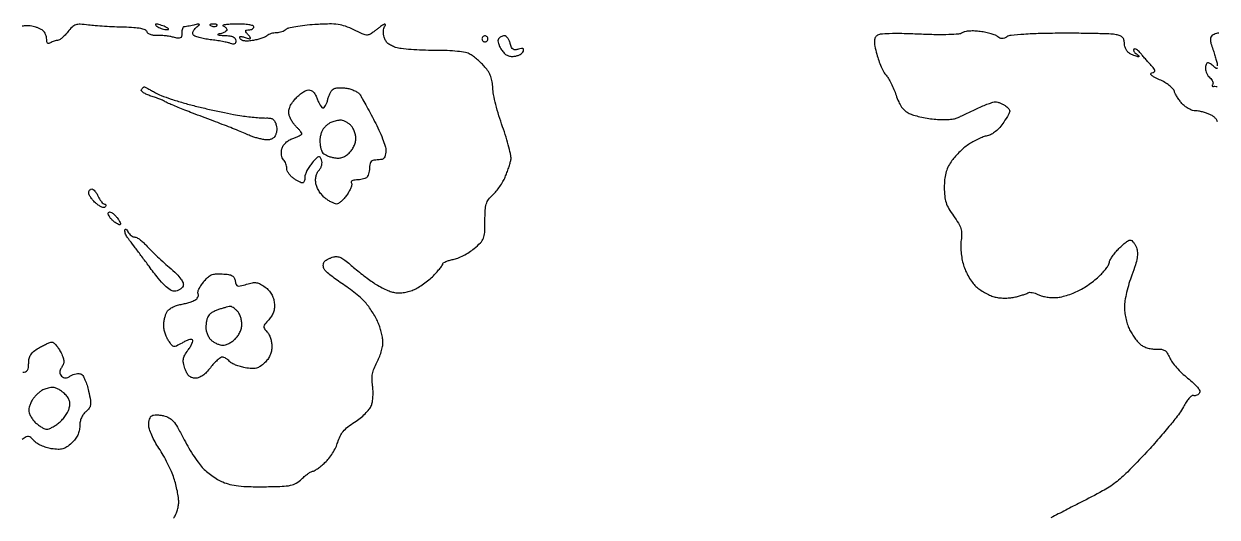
# Model space of a CAD drawing. Extents: x 0 to 102, y 0 to 135.
# Drawn here: x 17.46 to 51.09, y 103.1 to 117 of the extents above; entities that cross this region are included whole.
import ezdxf

# ---------------------------------------------------------------- set-up
doc = ezdxf.new("R2010")
doc.units = 0
doc.header["$MEASUREMENT"] = 0

msp = doc.modelspace()

# ---------------------------------------------------------------- linework, layer by layer
for points in [[(21.676869, 103.074526, 0.058659), (21.733042, 103.163043, 0.032915), (21.780653, 103.28139, 0.032383), (21.813497, 103.408985, 0.045101), (21.824919, 103.526293, 0.035874), (21.816321, 103.658794, 0.014557), (21.786481, 103.837301, 0.014316), (21.743122, 104.028175, 0.017683), (21.691426, 104.203093, 0.023734), (21.619111, 104.389434, 0.011958), (21.511327, 104.617456, 0.011848), (21.388459, 104.848271, 0.017223), (21.268426, 105.045237, -0.020185), (21.158332, 105.228325, -0.021202), (21.06529, 105.416769, -0.021431), (20.999227, 105.585406, -0.082818), (20.9808, 105.695894, -0.037331), (20.987199, 105.781476, -0.041207), (21.006258, 105.862285, -0.045229), (21.034137, 105.92743, -0.131358), (21.067464, 105.962776, -0.112106), (21.117341, 105.979876, -0.02845), (21.203385, 105.984193, -0.027562), (21.304745, 105.977915, -0.024813), (21.408474, 105.960473, -0.079203), (21.551436, 105.904319, -0.080275), (21.669105, 105.806695, -0.04954), (21.788895, 105.638556, -0.012306), (21.949764, 105.340855, 0.013835), (22.078023, 105.105227, 0.011719), (22.226136, 104.863422, 0.011882), (22.371561, 104.649381, 0.03214), (22.487665, 104.507208, 0.031095), (22.607454, 104.393454, 0.019294), (22.760853, 104.274691, 0.019334), (22.921966, 104.168775, 0.032792), (23.065261, 104.094657, 0.045279), (23.26565, 104.027965, 0.029245), (23.506762, 103.986002, 0.021976), (23.815562, 103.964382, 0.009252), (24.231791, 103.961281, 0.005884), (24.736644, 103.972804, 0.042937), (24.976767, 104.001857, 0.082888), (25.137646, 104.064558, 0.0568), (25.29392, 104.183482, -0.017049), (25.385039, 104.265008, -0.0214), (25.475042, 104.333855, -0.020164), (25.553735, 104.384282, -0.13317), (25.598425, 104.3964, 0.136869), (25.644742, 104.409321, 0.016322), (25.734848, 104.467936, 0.018492), (25.8392, 104.546667, 0.014203), (25.947319, 104.639926, 0.04091), (26.056158, 104.757021, 0.026577), (26.162661, 104.908126, 0.026708), (26.251463, 105.067853, 0.045043), (26.305987, 105.210976, -0.044715), (26.371065, 105.382143, -0.06105), (26.460665, 105.520513, -0.053011), (26.591128, 105.646585, -0.024835), (26.783448, 105.781776, 0.027833), (26.937195, 105.891235, 0.026489), (27.080523, 106.018809, 0.027475), (27.194804, 106.145083, 0.079244), (27.253538, 106.247076, 0.05211), (27.282564, 106.356096, 0.023544), (27.298672, 106.503285, 0.023006), (27.301193, 106.661663, 0.029105), (27.288286, 106.8075, -0.033643), (27.274225, 106.984642, -0.048558), (27.287572, 107.141112, -0.047507), (27.331217, 107.294583, -0.030464), (27.408981, 107.462843, 0.027565), (27.474305, 107.602061, 0.022058), (27.529481, 107.758294, 0.022575), (27.567682, 107.907749, 0.05132), (27.5796, 108.023562, 0.038044), (27.570876, 108.138052, 0.018304), (27.543243, 108.282742, 0.018031), (27.503235, 108.432313, 0.024593), (27.455832, 108.563555, 0.02551), (27.392186, 108.6964, 0.014185), (27.30198, 108.85172, 0.014119), (27.20152, 109.004133, 0.022129), (27.105882, 109.128576, 0.032538), (26.987391, 109.252111, 0.013378), (26.811975, 109.404242, 0.01317), (26.61441, 109.557997, 0.016477), (26.422966, 109.689547, -0.014197), (26.244383, 109.811064, -0.017554), (26.085548, 109.934587, -0.01606), (25.960814, 110.045811, -0.111475), (25.915682, 110.113445, -0.061833), (25.901919, 110.168987, -0.059774), (25.90192, 110.226866, -0.064763), (25.914981, 110.278281, -0.111434), (25.939817, 110.314578, -0.053957), (25.98041, 110.344863, -0.019549), (26.043791, 110.379001, -0.019122), (26.116652, 110.411254, -0.021596), (26.188898, 110.436429, -0.104355), (26.2858, 110.444605, -0.075241), (26.390558, 110.415162, -0.054376), (26.510308, 110.344541, -0.023202), (26.654198, 110.226297, 0.010466), (26.789986, 110.108793, 0.005927), (26.959053, 109.97192, 0.005915), (27.132817, 109.83793, 0.009684), (27.2835, 109.729061, 0.020993), (27.431945, 109.635096, 0.017083), (27.598175, 109.546819, 0.017415), (27.757083, 109.476008, 0.042405), (27.879533, 109.438183, 0.049214), (28.005892, 109.423395, 0.035168), (28.148158, 109.430822, 0.033717), (28.295068, 109.459056, 0.034639), (28.435489, 109.50661, 0.035742), (28.569102, 109.574017, 0.018787), (28.725166, 109.675432, 0.018595), (28.877996, 109.791859, 0.027127), (29.002705, 109.906289, 0.010927), (29.105709, 110.016355, 0.015223), (29.192612, 110.119537, 0.01159), (29.259353, 110.208, 0.157063), (29.2716, 110.246027, -0.268846), (29.287982, 110.274293, -0.031966), (29.355593, 110.307483, -0.031227), (29.447974, 110.339125, -0.020533), (29.557533, 110.364374, 0.049485), (29.688926, 110.402774, 0.023462), (29.849439, 110.476416, 0.022987), (30.01153, 110.569875, 0.030106), (30.149733, 110.670467, 0.02587), (30.330579, 110.835962, 0.101456), (30.412512, 110.962186, 0.080718), (30.447601, 111.124869, 0.012839), (30.456, 111.451912, -0.013287), (30.463997, 111.752803, -0.060331), (30.494242, 111.925212, -0.086901), (30.559008, 112.053493, -0.046271), (30.678403, 112.186003, 0.03441), (30.772669, 112.285767, 0.020005), (30.872201, 112.417168, 0.019936), (30.961823, 112.557485, 0.031573), (31.025831, 112.684938, 0.011644), (31.076264, 112.811577, 0.00953), (31.124406, 112.949139, 0.009655), (31.163837, 113.07739, 0.024901), (31.185842, 113.17172, 0.093583), (31.185006, 113.287204, 0.01258), (31.132, 113.525338, 0.014163), (31.053248, 113.80714, 0.011493), (30.953418, 114.104582, -0.012392), (30.850374, 114.413439, -0.012089), (30.761841, 114.72957, -0.012067), (30.697562, 115.010744, -0.043548), (30.676754, 115.193167, 0.035879), (30.659866, 115.364478, 0.04674), (30.618858, 115.516548, 0.048087), (30.551507, 115.654943, 0.04155), (30.456, 115.785367, 0.020335), (30.360307, 115.886903, 0.015374), (30.247537, 115.99062, 0.015613), (30.135419, 116.08159, 0.034458), (30.043338, 116.142119, 0.079933), (29.909915, 116.191293, 0.02109), (29.684383, 116.225704, 0.018099), (29.390636, 116.247198, 0.009789), (29.028138, 116.253459, -0.00954), (28.69632, 116.259025, -0.010215), (28.372446, 116.277272, -0.009834), (28.09521, 116.304075, -0.046453), (27.939112, 116.337164, -0.042646), (27.817209, 116.38684, -0.062231), (27.721369, 116.451918, -0.070682), (27.653402, 116.531175, -0.08063), (27.613897, 116.622865, -0.037377), (27.599351, 116.707007, -0.034955), (27.59703, 116.794302, -0.036888), (27.606178, 116.872106, -0.090948), (27.627007, 116.925463, 0.028528), (27.651244, 116.970196, 0.381374), (27.646334, 116.986697, 0.255108), (27.625061, 116.987833, 0.018774), (27.571521, 116.959703, 0.019372), (27.515471, 116.924559, 0.008435), (27.44372, 116.873804, 0.008332), (27.369198, 116.817247, 0.010991), (27.303309, 116.763106, -0.071246), (27.205739, 116.700902, -0.137824), (27.114968, 116.687054, -0.074464), (26.994476, 116.720555, -0.010837), (26.763897, 116.829534, 0.028306), (26.523112, 116.933212, 0.053847), (26.318609, 116.983778, 0.039792), (26.070425, 116.99751, 0.00951), (25.657377, 116.979619, 0.011297), (25.376126, 116.955683, 0.015365), (25.123896, 116.920595, 0.01221), (24.918323, 116.880341, 0.142863), (24.847419, 116.841459, -0.075032), (24.798836, 116.805617, -0.038487), (24.729226, 116.775454, -0.037159), (24.651179, 116.754885, -0.04588), (24.5763, 116.748, 0.038863), (24.502385, 116.742246, 0.034575), (24.427219, 116.725083, 0.036237), (24.361643, 116.699945, 0.083201), (24.31827, 116.669983, -0.089647), (24.268087, 116.636257, -0.019796), (24.171162, 116.598293, -0.019976), (24.053977, 116.562839, -0.018058), (23.930338, 116.535486, -0.024215), (23.792414, 116.517005, -0.051338), (23.68477, 116.518922, -0.071848), (23.606864, 116.539968, -0.153674), (23.560194, 116.580266, -0.094484), (23.543965, 116.622715, -0.387965), (23.557425, 116.644021, -0.127761), (23.603125, 116.644618, -0.016562), (23.697892, 116.61796, 0.007217), (23.81845, 116.581604, 0.256925), (23.845988, 116.587892, 0.390801), (23.848242, 116.61077, 0.01146), (23.782728, 116.693497, -0.014894), (23.720869, 116.77272, -0.199771), (23.712327, 116.807805, -0.331571), (23.732704, 116.827758, -0.033661), (23.804541, 116.8326, 0.059737), (23.857032, 116.838894, 0.078585), (23.90148, 116.857451, 0.096868), (23.931247, 116.884932, 0.159372), (23.9418, 116.9172, 0.338426), (23.916422, 116.9504, 0.02667), (23.800707, 116.975325, 0.027263), (23.64417, 116.991714, 0.015886), (23.45535, 116.995121, 0.00846), (23.27555, 116.989609, 0.020338), (23.142859, 116.977869, 0.047327), (23.075197, 116.962491, 0.698914), (23.07465, 116.945771, -0.053998), (23.115094, 116.924125, -0.056331), (23.149336, 116.894583, -0.062659), (23.172659, 116.861999, -0.124663), (23.1804, 116.831434, -0.20912), (23.167238, 116.80134, -0.057265), (23.124485, 116.77005, -0.047591), (23.062931, 116.742393, -0.034236), (22.99005, 116.723105, 0.046718), (22.935568, 116.707223, 0.684758), (22.935667, 116.693177, 0.074062), (22.988888, 116.681553, 0.00772), (23.11695, 116.674921, -0.023097), (23.267064, 116.662511, -0.076765), (23.361903, 116.635044, -0.134082), (23.41461, 116.590495, -0.151779), (23.4342, 116.527449, -0.075643), (23.425367, 116.469399, -0.197712), (23.398941, 116.437535, -0.165401), (23.35378, 116.430239, -0.050537), (23.28615, 116.448856, 0.037789), (23.202739, 116.474118, 0.008506), (23.057333, 116.503825, 0.008771), (22.887902, 116.532382, 0.008398), (22.7151, 116.555437, -0.017563), (22.548921, 116.580716, -0.023023), (22.399508, 116.616035, -0.021514), (22.280685, 116.655568, -0.158489), (22.234745, 116.69261, -0.160861), (22.223516, 116.735012, -0.083075), (22.235938, 116.789064, -0.068494), (22.269305, 116.846219, -0.054226), (22.319345, 116.897459, 0.008149), (22.402939, 116.968616, 0.433206), (22.403538, 116.987504, 0.251574), (22.379591, 116.994702, 0.004908), (22.2498, 116.966934, -0.005343), (22.164173, 116.948693, -0.006082), (22.08179, 116.933102, -0.005556), (22.01159, 116.921502, -0.033625), (21.97485, 116.918355, 0.241931), (21.950494, 116.905272, 0.065942), (21.930038, 116.865143, 0.05121), (21.916027, 116.807233, 0.03378), (21.9114, 116.738829, -0.049258), (21.902132, 116.64498, -0.232677), (21.870164, 116.603284, -0.160764), (21.808232, 116.594513, -0.021842), (21.67875, 116.623711, 0.024696), (21.572643, 116.647003, 0.01505), (21.445489, 116.664482, 0.01507), (21.318094, 116.67423, 0.025698), (21.211371, 116.67368, -0.046085), (21.117448, 116.677023, -0.056069), (21.031986, 116.697909, -0.065643), (20.966344, 116.732318, -0.148701), (20.932237, 116.776116, 0.207468), (20.879226, 116.830182, 0.047689), (20.753997, 116.867664, 0.032343), (20.561462, 116.893002, 0.010919), (20.278665, 116.905553, -0.005588), (20.016893, 116.914374, -0.004415), (19.733949, 116.929582, -0.004465), (19.471513, 116.948366, -0.011058), (19.279735, 116.968092, 0.018441), (19.049336, 116.988358, 0.092788), (18.921733, 116.971132, 0.112987), (18.821494, 116.910465, 0.033575), (18.700728, 116.776708, -0.022741), (18.621104, 116.684583, -0.027806), (18.538349, 116.606404, -0.02822), (18.463237, 116.549899, -0.142367), (18.413693, 116.534264, 0.050067), (18.368646, 116.528699, 0.02536), (18.313563, 116.513237, 0.024907), (18.257796, 116.491338, 0.033858), (18.21015, 116.465821, -0.090437), (18.1639, 116.447403, -0.240503), (18.130655, 116.456727, -0.165159), (18.110328, 116.494116, -0.042674), (18.1044, 116.563448, 0.056583), (18.096589, 116.632249, 0.044795), (18.073336, 116.703461, 0.046207), (18.039158, 116.766396, 0.079423), (17.99865, 116.810022, 0.042115), (17.946082, 116.844444, 0.020776), (17.874262, 116.879494, 0.020454), (17.796222, 116.909904, 0.028048), (17.7237, 116.930333, 0.041695), (17.641356, 116.941531, 0.018303), (17.531223, 116.943208, 0.017965), (17.413575, 116.936458, 0.022955)], [(51.0984, 114.241376, 0.149276), (51.083319, 114.290765, 0.052124), (51.035103, 114.348373, 0.046124), (50.965374, 114.404481, 0.039487), (50.882919, 114.45022, 0.026838), (50.786795, 114.487932, 0.019289), (50.67599, 114.519989, 0.019562), (50.567868, 114.54235, 0.039263), (50.481069, 114.549862, -0.079052), (50.396824, 114.563943, -0.039448), (50.297077, 114.60638, -0.037892), (50.198391, 114.667819, -0.045454), (50.116423, 114.740212, -0.025192), (50.044175, 114.824928, -0.019867), (49.974522, 114.923317, -0.020278), (49.917068, 115.020095, -0.046007), (49.883703, 115.0983, 0.112757), (49.838609, 115.174238, 0.034641), (49.739656, 115.264793, 0.032696), (49.611368, 115.353787, 0.030608), (49.46978, 115.427485, -0.013717), (49.316789, 115.500665, -0.06303), (49.235759, 115.556039, -0.26768), (49.222994, 115.59426, -0.288848), (49.249924, 115.622415, 0.067739), (49.317715, 115.649533, 0.318671), (49.33452, 115.685413, 0.129702), (49.308898, 115.740272, 0.011508), (49.207624, 115.856226, -0.003301), (49.129605, 115.942649, -0.002541), (49.045569, 116.037953, -0.002569), (48.967924, 116.127843, -0.006125), (48.911416, 116.195611, 0.039044), (48.863816, 116.245607, 0.061592), (48.81529, 116.279442, 0.085299), (48.773302, 116.293154, 0.237012), (48.744666, 116.283666, 0.211731), (48.734562, 116.257469, 0.113664), (48.744169, 116.223492, 0.078601), (48.77283, 116.186471, 0.047839), (48.81665, 116.152496, -0.023791), (48.860064, 116.122056, -0.076583), (48.884271, 116.09653, -0.275112), (48.885357, 116.08083, -0.277874), (48.872088, 116.072495, -0.076161), (48.835173, 116.077444, -0.017464), (48.77528, 116.097306, -0.017662), (48.707149, 116.125348, -0.016406), (48.639438, 116.158777, -0.082243), (48.576117, 116.207467, -0.059198), (48.523279, 116.279495, -0.058035), (48.487829, 116.363643, -0.070811), (48.4758, 116.448155, 0.062916), (48.463256, 116.547451, 0.126302), (48.425446, 116.616234, 0.112266), (48.355651, 116.663302, 0.043662), (48.24315, 116.695952, 0.03945), (48.090484, 116.713792, 0.003123), (47.682621, 116.72653, 0.004224), (47.19524, 116.734587, 0.003223), (46.661666, 116.735459, 0.005449), (46.104178, 116.7267, 0.009654), (45.644924, 116.705598, 0.007139), (45.281776, 116.676666, 0.116642), (45.166886, 116.637825, -0.047693), (45.093014, 116.600955, -0.093723), (45.028644, 116.589194, -0.10341), (44.968671, 116.602119, -0.067742), (44.90832, 116.639422, 0.081512), (44.840828, 116.678627, 0.019267), (44.716951, 116.720374, 0.019329), (44.569004, 116.757815, 0.017979), (44.415, 116.784768, 0.023458), (44.256343, 116.79915, 0.028331), (44.106797, 116.797183, 0.030386), (43.982204, 116.780824, 0.104251), (43.9074, 116.74928, -0.132096), (43.8043, 116.712329, -0.01222), (43.531294, 116.696743, -0.013179), (43.167137, 116.694473, -0.006158), (42.695611, 116.709775, 0.005724), (42.205159, 116.726116, 0.014751), (41.85075, 116.723408, 0.015246), (41.59656, 116.706192, 0.149756), (41.498585, 116.665296, 0.117469), (41.447104, 116.596756, 0.103347), (41.428915, 116.509, 0.053514), (41.443362, 116.376384, 0.010621), (41.499411, 116.144008, 0.020243), (41.553523, 115.968081, 0.019094), (41.622627, 115.79358, 0.01946), (41.695709, 115.643882, 0.060697), (41.760242, 115.552393, -0.051126), (41.826107, 115.4627, -0.017195), (41.903595, 115.319793, -0.016902), (41.979022, 115.154746, -0.018564), (42.040605, 114.990008, 0.026483), (42.114936, 114.800377, 0.049705), (42.197489, 114.658131, 0.060011), (42.293925, 114.553583, 0.065669), (42.409729, 114.478584, 0.040315), (42.532295, 114.432034, 0.01441), (42.713493, 114.385077, 0.014189), (42.916082, 114.344774, 0.01629), (43.111532, 114.318143, 0.019313), (43.303302, 114.30581, 0.019497), (43.494845, 114.308375, 0.019728), (43.661006, 114.323677, 0.071056), (43.763203, 114.352308, 0.004592), (43.860052, 114.396049, 0.001377), (44.006747, 114.464422, 0.00138), (44.170969, 114.542069, 0.001496), (44.3304, 114.618577, -0.012392), (44.485823, 114.689036, -0.014114), (44.638009, 114.748524, -0.013351), (44.769349, 114.791712, -0.073325), (44.84298, 114.802435, -0.066057), (44.904908, 114.794105, -0.029222), (44.983293, 114.767776, -0.028294), (45.064281, 114.729742, -0.033949), (45.135445, 114.684778, -0.05321), (45.223452, 114.604791, -0.218937), (45.243917, 114.537614, -0.104495), (45.211678, 114.447508, -0.008194), (45.073697, 114.23139, -0.029953), (44.962914, 114.083984, -0.04316), (44.847003, 113.969283, -0.049869), (44.729038, 113.889575, -0.074211), (44.612032, 113.847338, 0.040772), (44.499552, 113.815022, 0.017934), (44.356616, 113.755072, 0.017609), (44.208738, 113.680288, 0.022574), (44.078613, 113.600764, 0.029248), (43.951998, 113.504073, 0.018038), (43.814408, 113.37673, 0.01807), (43.687071, 113.240549, 0.03069), (43.592163, 113.116826, 0.03925), (43.503118, 112.959316, 0.044256), (43.443913, 112.795914, 0.040227), (43.410655, 112.611849, 0.024591), (43.3998, 112.391282, 0.025446), (43.412105, 112.149663, 0.053686), (43.451009, 111.966266, 0.053177), (43.528345, 111.794271, 0.024531), (43.662553, 111.588466, -0.019238), (43.799293, 111.383551, -0.06178), (43.867047, 111.234468, -0.075729), (43.889084, 111.090598, -0.039868), (43.874804, 110.909922, 0.041031), (43.863277, 110.759624, 0.022005), (43.872484, 110.573658, 0.021556), (43.899008, 110.380663, 0.02817), (43.940655, 110.207489, 0.033607), (44.002229, 110.043667, 0.024653), (44.091208, 109.871074, 0.025092), (44.192184, 109.71542, 0.049475), (44.289788, 109.605145, 0.034561), (44.399334, 109.516864, 0.022561), (44.536571, 109.430036, 0.0227), (44.678755, 109.357167, 0.039723), (44.803018, 109.311975, 0.038768), (44.931472, 109.287017, 0.023365), (45.086358, 109.276518, 0.023327), (45.24221, 109.280522, 0.037392), (45.373756, 109.30001, 0.010743), (45.491698, 109.329287, 0.011372), (45.60604, 109.363102, 0.011045), (45.70306, 109.39659, 0.04982), (45.756873, 109.422852, -0.129547), (45.80583, 109.437778, -0.048351), (45.878154, 109.433551, -0.043824), (45.959949, 109.41331, -0.040325), (46.039387, 109.378709, 0.052458), (46.133262, 109.340496, 0.024583), (46.26104, 109.310227, 0.024038), (46.399392, 109.291381, 0.030995), (46.527585, 109.288132, 0.04334), (46.667926, 109.305518, 0.020177), (46.845781, 109.350975, 0.019814), (47.029816, 109.414052, 0.026116), (47.191615, 109.486704, 0.022396), (47.349649, 109.576988, 0.014918), (47.522561, 109.693683, 0.015033), (47.683845, 109.817201, 0.028271), (47.804965, 109.927829, 0.018498), (47.899853, 110.032351, 0.022797), (47.979998, 110.136788, 0.022023), (48.038286, 110.228749, 0.130962), (48.0528, 110.283213, -0.127793), (48.067067, 110.338123, -0.021012), (48.124899, 110.432357, -0.02193), (48.204269, 110.539787, -0.017803), (48.298242, 110.647853, -0.017845), (48.399182, 110.748461, -0.022715), (48.499507, 110.833418, -0.021535), (48.587729, 110.895626, -0.143752), (48.638736, 110.9106, -0.169681), (48.680892, 110.89587, -0.052096), (48.729689, 110.847941, -0.045424), (48.776849, 110.778933, -0.036363), (48.814887, 110.697293, -0.077678), (48.843035, 110.564108, -0.054781), (48.834422, 110.411077, -0.0367), (48.785918, 110.212042, -0.011899), (48.685893, 109.925821, 0.017305), (48.605463, 109.687427, 0.015047), (48.537515, 109.432713, 0.015299), (48.490018, 109.198411, 0.042378), (48.4758, 109.030963, 0.032225), (48.485434, 108.881643, 0.020846), (48.514836, 108.710911, 0.02096), (48.557729, 108.545787, 0.036769), (48.60869, 108.414227, 0.023489), (48.671793, 108.295929, 0.017697), (48.751636, 108.172017, 0.017991), (48.835183, 108.060681, 0.038893), (48.908705, 107.982936, 0.066459), (48.995023, 107.923522, 0.040967), (49.109318, 107.876776, 0.039321), (49.236342, 107.847337, 0.044398), (49.361299, 107.83978, -0.034499), (49.517195, 107.833442, -0.113658), (49.613734, 107.799733, -0.11692), (49.684271, 107.727817, -0.037578), (49.752132, 107.593499, 0.061557), (49.819802, 107.474112, 0.021613), (49.94422, 107.320832, 0.021079), (50.097004, 107.162386, 0.02314), (50.258087, 107.022477, -0.017155), (50.423562, 106.882192, -0.038536), (50.53645, 106.762525, -0.053067), (50.598526, 106.666355, -0.260869), (50.595836, 106.604148, -0.084565), (50.563282, 106.567203, -0.06847), (50.517982, 106.539862, -0.068926), (50.467306, 106.525909, -0.088269), (50.419046, 106.528084, 0.222853), (50.36414, 106.515955, 0.047417), (50.290676, 106.447418, 0.040846), (50.212944, 106.343812, 0.028088), (50.141756, 106.2153, -0.04983), (50.028511, 106.030292, -0.008361), (49.771514, 105.702941, -0.009082), (49.454903, 105.3274, -0.00795), (49.11073, 104.9463, -0.007032), (48.559673, 104.371704, -0.034868), (48.223959, 104.075752, -0.038115), (47.863457, 103.841293, -0.009457), (47.238775, 103.514864, 0.004357), (46.823242, 103.303093, 0.004166), (46.405165, 103.080969, 0.00413)], [(51.136915, 116.741473, 0.026265), (51.068129, 116.726726, 0.026621), (51.0034, 116.705496, 0.049039), (50.953991, 116.680512, 0.151599), (50.911549, 116.630503, 0.112047), (50.898502, 116.558666, 0.059875), (50.916265, 116.450733, 0.014858), (50.971428, 116.279957, -0.009536), (51.017464, 116.142455, -0.010322), (51.056948, 116.006865, -0.009886), (51.086045, 115.889462, -0.048266), (51.094687, 115.82163, -0.034762)], [(51.092399, 115.763341, -0.322839), (51.076476, 115.745666, -0.232039), (51.049296, 115.752406, -0.02159), (50.99688, 115.80048, 0.030136), (50.953039, 115.839332, 0.031128), (50.9053, 115.872179, 0.032763), (50.860589, 115.895168, 0.102712), (50.82768, 115.902, 0.216426), (50.801787, 115.890242, 0.079027), (50.779881, 115.85534, 0.060095), (50.764958, 115.803976, 0.040697), (50.76, 115.743159, 0.067142), (50.769237, 115.674679, 0.044516), (50.797003, 115.600267, 0.044312), (50.837749, 115.531465, 0.063794), (50.885969, 115.479773, -0.052224), (50.930621, 115.434065, -0.065679), (50.960935, 115.383287, -0.079431), (50.973083, 115.33541, -0.162288), (50.96428, 115.298118, 0.054978), (50.950815, 115.269792, 0.175832), (50.951108, 115.249198, 0.264649), (50.963637, 115.238836, 0.10986), (50.986362, 115.239865, -0.089465), (51.025068, 115.243188, -0.020157), (51.090833, 115.234381, -0.020273)], [(17.432593, 107.1882, 0.087251), (17.511812, 107.20213, 0.16411), (17.562033, 107.2422, 0.112904), (17.589063, 107.316904, 0.03059), (17.5968, 107.443243, -0.054174), (17.611256, 107.576272, -0.090303), (17.654653, 107.679896, -0.078787), (17.736633, 107.770775, -0.033024), (17.87175, 107.865927, -0.015169), (17.984611, 107.930127, -0.017313), (18.096359, 107.984416, -0.016671), (18.193637, 108.023753, -0.08719), (18.250277, 108.033884, -0.172661), (18.299301, 108.016603, -0.039001), (18.364401, 107.954876, -0.035999), (18.432336, 107.867714, -0.028218), (18.493334, 107.764477, -0.023099), (18.560254, 107.618968, -0.074742), (18.58502, 107.515831, -0.099344), (18.575052, 107.426868, -0.062237), (18.530861, 107.331503, 0.037338), (18.487768, 107.249455, 0.094452), (18.473081, 107.183968, 0.120587), (18.484948, 107.12767, 0.084612), (18.522566, 107.074594, 0.084881), (18.575671, 107.036998, 0.120603), (18.63205, 107.025179, 0.094291), (18.697684, 107.039955, 0.037214), (18.779967, 107.083197, -0.049317), (18.851842, 107.118779, -0.043713), (18.932248, 107.141359, -0.046186), (19.008827, 107.148585, -0.092308), (19.068432, 107.137597, -0.166298), (19.122531, 107.0924, -0.030439), (19.184113, 106.975363, -0.029777), (19.241992, 106.823428, -0.023199), (19.2871, 106.652518, -0.010955), (19.337246, 106.391425, -0.076117), (19.339309, 106.261696, -0.131247), (19.300798, 106.169852, -0.057779), (19.208024, 106.074839, 0.066512), (19.136021, 105.998485, 0.055128), (19.081129, 105.901061, 0.052397), (19.046644, 105.788889, 0.048428), (19.035, 105.66895, -0.054426), (19.020759, 105.538513, -0.05739), (18.978732, 105.416668, -0.05407), (18.907458, 105.301668, -0.040152), (18.806265, 105.191536, -0.033468), (18.67059, 105.08171, -0.085892), (18.556857, 105.027857, -0.080117), (18.426883, 105.013375, -0.026472), (18.235215, 105.032965, -0.036638), (18.093472, 105.065859, -0.031628), (17.95066, 105.120351, -0.032906), (17.827222, 105.186753, -0.075194), (17.747214, 105.255442, 0.026962), (17.656006, 105.350417, 0.162881), (17.594718, 105.378435, 0.156228), (17.527518, 105.364526, 0.024248), (17.41114, 105.291153, -0.039602)]]:
    msp.add_lwpolyline(points, format="xyb")
for points in [[(21.1923, 116.994558, 0.181913), (21.172847, 116.988435, 0.36682), (21.169828, 116.973753, 0.099487), (21.190951, 116.94861, 0.025013), (21.2346, 116.9172, 0.040566), (21.292472, 116.886135, 0.028934), (21.3615, 116.860647, 0.029384), (21.43063, 116.843942, 0.053798), (21.4884, 116.839842, 0.051935), (21.533693, 116.846243, 0.491407), (21.540465, 116.861693, 0.152377), (21.517322, 116.884043, 0.014925), (21.4461, 116.9172, 0.014016), (21.375115, 116.945374, 0.013486), (21.301751, 116.969916, 0.013539), (21.23598, 116.988032, 0.04673)], [(22.79265, 116.995121, 0.018894), (22.729511, 116.990126, 0.168741), (22.704828, 116.97817, 0.470617), (22.706287, 116.962752, 0.054073), (22.741538, 116.944009, 0.051402), (22.787803, 116.930808, 0.05415), (22.834972, 116.927642, 0.060344), (22.876029, 116.934339, 0.126455), (22.903687, 116.950688, 0.296942), (22.907597, 116.969203, 0.208169), (22.892154, 116.984824, 0.077125), (22.851547, 116.994191, 0.028489)], [(30.456, 116.6634, 0.099038), (30.423713, 116.656941, 0.097945), (30.396251, 116.638549, 0.097945), (30.377859, 116.611087, 0.099038), (30.3714, 116.5788, 0.099038), (30.377859, 116.546513, 0.097945), (30.396251, 116.519051, 0.097945), (30.423713, 116.500659, 0.099038), (30.456, 116.4942, 0.099038), (30.488287, 116.500659, 0.097945), (30.515749, 116.519051, 0.097945), (30.534141, 116.546513, 0.099038), (30.5406, 116.5788, 0.099038), (30.534141, 116.611087, 0.097945), (30.515749, 116.638549, 0.097945), (30.488287, 116.656941, 0.099038)], [(31.001722, 116.6634, 0.069018), (30.95455, 116.656858, 0.052559), (30.906067, 116.637456, 0.05341), (30.863606, 116.608878, 0.079694), (30.834401, 116.57508, 0.161392), (30.822868, 116.526601, 0.047104), (30.836825, 116.450168, 0.042), (30.869936, 116.361854, 0.03436), (30.919305, 116.273871, 0.04501), (30.996698, 116.176184, 0.083424), (31.077363, 116.115576, 0.089814), (31.169135, 116.087312, 0.059562), (31.279623, 116.087242, 0.045489), (31.366894, 116.105776, 0.049742), (31.446653, 116.139459, 0.055736), (31.507877, 116.182281, 0.133657), (31.538135, 116.228128, 0.092052), (31.544763, 116.277281, 0.287891), (31.526478, 116.303432, 0.150657), (31.481556, 116.307982, 0.027305), (31.399427, 116.286771, -0.057716), (31.308059, 116.269007, -0.172707), (31.247548, 116.28545, -0.144096), (31.204306, 116.339229, -0.036288), (31.168747, 116.447093, 0.046188), (31.139638, 116.529853, 0.056814), (31.097289, 116.59986, 0.067293), (31.048859, 116.647662, 0.162531)], [(20.854057, 115.2252, -0.118376), (20.875956, 115.219942, -0.003621), (20.959177, 115.176769, -0.006947), (21.056752, 115.123502, -0.004728), (21.166314, 115.060328, 0.043204), (21.326862, 114.983536, 0.009739), (21.612425, 114.882421, 0.010025), (21.947695, 114.77842, 0.009568), (22.2921, 114.686209, 0.004633), (22.650117, 114.601171, 0.004043), (23.026269, 114.518692, 0.004068), (23.367571, 114.449638, 0.012023), (23.6034, 114.409775, 0.00733), (23.798143, 114.384562, 0.006796), (23.998504, 114.364359, 0.006796), (24.177246, 114.351231, 0.022587), (24.295034, 114.349517, -0.047899), (24.40775, 114.342167, -0.116734), (24.484164, 114.310466, -0.12139), (24.536463, 114.248816, -0.054059), (24.573627, 114.148231, -0.052536), (24.586287, 114.058994, -0.04613), (24.580994, 113.964985, -0.048547), (24.559647, 113.879767, -0.087787), (24.524163, 113.817447, -0.091727), (24.462637, 113.766134, -0.083127), (24.384698, 113.738009, -0.065912), (24.286463, 113.733211, -0.033358), (24.163747, 113.751696, -0.013085), (24.055194, 113.778534, -0.011373), (23.942952, 113.812185, -0.011512), (23.842749, 113.847299, -0.032712), (23.775377, 113.877829, 0.023965), (23.693943, 113.916462, 0.002878), (23.509834, 113.991986, 0.003421), (23.289751, 114.079045, 0.002807), (23.0535, 114.169112, -0.000753), (22.79281, 114.267272, -0.000523), (22.498577, 114.378921, -0.000528), (22.216349, 114.486693, -0.00109), (21.996, 114.571653, -0.004024), (21.81163, 114.644916, -0.005098), (21.642531, 114.715709, -0.00406), (21.502015, 114.777585, -0.041012), (21.4461, 114.808487, 0.045036), (21.39481, 114.836298, 0.007845), (21.29293, 114.878315, 0.008464), (21.171432, 114.923845, 0.007498), (21.043471, 114.967193, -0.025209), (20.924986, 115.012066, -0.044082), (20.832984, 115.062392, -0.060297), (20.776995, 115.110429, -0.335507), (20.773514, 115.147418, -0.027961), (20.794301, 115.177193, -0.034375), (20.817003, 115.202352, -0.036759), (20.838406, 115.220178, -0.156507)], [(26.55954, 115.188643, -0.040832), (26.677587, 115.161355, -0.039029), (26.791507, 115.114952, -0.041612), (26.885375, 115.057659, -0.099471), (26.94024, 114.997732, -0.009431), (26.992268, 114.907736, -0.001302), (27.096395, 114.718357, -0.001493), (27.218468, 114.493368, -0.001264), (27.346206, 114.254807, -0.014612), (27.467422, 114.01006, -0.016121), (27.569957, 113.766454, -0.015674), (27.643919, 113.553866, -0.075209), (27.663456, 113.42745, -0.043209), (27.655955, 113.337458, -0.058715), (27.632918, 113.259356, -0.073224), (27.598886, 113.203888, -0.190517), (27.55845, 113.181914, -0.004988), (27.508876, 113.176375, -0.002542), (27.446487, 113.170353, -0.002525), (27.382091, 113.164796, -0.003782), (27.3258, 113.160653, 0.141606), (27.274296, 113.142012, 0.105019), (27.233585, 113.096789, 0.081532), (27.207544, 113.027808, 0.049605), (27.1989, 112.940888, -0.036489), (27.192654, 112.855411, -0.038532), (27.174049, 112.773337, -0.041645), (27.146838, 112.705835, -0.118232), (27.1143, 112.667345, -0.075777), (27.068434, 112.643329, -0.02706), (26.997169, 112.623068, -0.026116), (26.915351, 112.608967, -0.027961), (26.834357, 112.603895, 0.04133), (26.762148, 112.597434, 0.093507), (26.71096, 112.578264, 0.174131), (26.688098, 112.550063, 0.226236), (26.691657, 112.517423, -0.190602), (26.700445, 112.468258, -0.040262), (26.675869, 112.382882, -0.036814), (26.629171, 112.282218, -0.027714), (26.563989, 112.179023, -0.026532), (26.486904, 112.082089, -0.032058), (26.404411, 112.000184, -0.033728), (26.327901, 111.941985, -0.146758), (26.273948, 111.9258, -0.095156), (26.217843, 111.936575, -0.024796), (26.133976, 111.974943, -0.024285), (26.041014, 112.029062, -0.022692), (25.951535, 112.093096, -0.048842), (25.866772, 112.174328, -0.034538), (25.78798, 112.280149, -0.035015), (25.726216, 112.392949, -0.059973), (25.693412, 112.494946, -0.047919), (25.683066, 112.602842, -0.054875), (25.694415, 112.705776, -0.058459), (25.726656, 112.798023, -0.069742), (25.778046, 112.874399, 0.060125), (25.826572, 112.943617, 0.063834), (25.856052, 113.021036, 0.06765), (25.863988, 113.099158, 0.084405), (25.849359, 113.170499, 0.065807), (25.808968, 113.244068, 0.32383), (25.76647, 113.257724, 0.126071), (25.708107, 113.220624, 0.010165), (25.585298, 113.084332, 0.030641), (25.506729, 112.981368, 0.029568), (25.440306, 112.868375, 0.030917), (25.394003, 112.761987, 0.087393), (25.38, 112.682482, -0.038121), (25.375191, 112.619495, -0.057064), (25.360678, 112.566317, -0.074975), (25.339412, 112.530028, -0.226519), (25.314224, 112.518, -0.103059), (25.277786, 112.525591, -0.016968), (25.212538, 112.556686, -0.018033), (25.137234, 112.599276, -0.01506), (25.060424, 112.649697, -0.047419), (24.988491, 112.710999, -0.044414), (24.927632, 112.786031, -0.047512), (24.885876, 112.862875, -0.101043), (24.8724, 112.928877, 0.054918), (24.865409, 112.992332, 0.038683), (24.844398, 113.061039, 0.039129), (24.813592, 113.124436, 0.0638), (24.777074, 113.171686, -0.110249), (24.744303, 113.22329, -0.051679), (24.725177, 113.300474, -0.047678), (24.72124, 113.389145, -0.048785), (24.734264, 113.476252, -0.07463), (24.773352, 113.570037, -0.064162), (24.839933, 113.653729, -0.059555), (24.93072, 113.722984, -0.049355), (25.04109, 113.774145, 0.014245), (25.138542, 113.811263, 0.02164), (25.220696, 113.849507, 0.017551), (25.283501, 113.884972, 0.261114), (25.2954, 113.906204, 0.155501), (25.28756, 113.930804, 0.015101), (25.249378, 113.981316, 0.018015), (25.198736, 114.039821, 0.013294), (25.138729, 114.100954, -0.039729), (25.075293, 114.172806, -0.026685), (25.014281, 114.263832, -0.026915), (24.964369, 114.358932, -0.047001), (24.935083, 114.442902, -0.08492), (24.927792, 114.543705, -0.069888), (24.953126, 114.648692, -0.056195), (25.013207, 114.761714, -0.02985), (25.110593, 114.887052, -0.031355), (25.207147, 114.984084, -0.033368), (25.313185, 115.06612, -0.035442), (25.413229, 115.123521, -0.112989), (25.48784, 115.1406, -0.122377), (25.558011, 115.123164, -0.080061), (25.624861, 115.072674, -0.065067), (25.683988, 114.992291, -0.04223), (25.731077, 114.8868, 0.024571), (25.770416, 114.789597, 0.034446), (25.815509, 114.707554, 0.036848), (25.859861, 114.648613, 0.216294), (25.894264, 114.633, 0.221448), (25.926826, 114.648165, 0.046064), (25.963755, 114.701341, 0.04029), (25.998651, 114.776552, 0.028471), (26.025914, 114.86565, -0.027872), (26.054536, 114.95959, -0.028102), (26.093364, 115.049499, -0.029275), (26.136024, 115.123595, -0.092156), (26.175576, 115.164817, -0.112374), (26.23013, 115.187785, -0.028183), (26.326614, 115.199255, -0.027347), (26.441243, 115.20009, -0.024545)], [(26.388539, 114.287921, 0.024599), (26.333355, 114.282123, 0.013411), (26.266343, 114.269882, 0.013335), (26.198736, 114.253754, 0.020603), (26.1414, 114.235889, 0.05154), (26.085176, 114.208991, 0.026442), (26.020713, 114.164691, 0.025967), (25.958526, 114.111575, 0.035382), (25.90875, 114.057199, 0.062471), (25.868282, 113.990557, 0.032709), (25.834445, 113.899438, 0.031944), (25.811559, 113.800041, 0.04213), (25.804295, 113.70738, 0.026668), (25.809672, 113.616835, 0.023785), (25.824704, 113.523801, 0.02451), (25.846326, 113.441451, 0.065118), (25.871951, 113.386424, 0.103796), (25.914442, 113.342843, 0.034526), (25.992136, 113.298132, 0.032643), (26.087495, 113.259168, 0.031839), (26.187906, 113.232566, 0.045702), (26.316137, 113.219184, 0.074564), (26.424276, 113.234005, 0.073626), (26.524252, 113.280104, 0.043452), (26.62785, 113.361488, 0.053735), (26.703078, 113.448887, 0.043508), (26.764206, 113.556552, 0.044285), (26.804686, 113.670664, 0.06318), (26.8182, 113.777184, 0.056073), (26.806819, 113.878348, 0.041269), (26.772754, 113.985971, 0.042016), (26.722753, 114.08367, 0.069669), (26.663489, 114.154588, 0.036645), (26.595413, 114.207674, 0.034395), (26.518903, 114.25151, 0.036275), (26.445531, 114.280731, 0.090742)], [(19.375214, 112.3488, -0.171894), (19.414948, 112.334724, -0.044326), (19.464551, 112.286672, -0.039814), (19.514755, 112.218261, -0.031507), (19.557993, 112.1373, 0.027745), (19.60046, 112.056323, 0.036357), (19.648381, 111.987928, 0.039559), (19.694807, 111.939366, 0.184244), (19.730372, 111.9258, -0.129538), (19.755212, 111.919255, -0.189667), (19.769277, 111.901885, -0.145505), (19.769718, 111.875543, -0.070457), (19.75607, 111.844388, -0.273851), (19.721365, 111.826204, -0.079236), (19.659776, 111.839338, -0.055093), (19.581587, 111.879878, -0.031835), (19.497277, 111.944244, -0.027883), (19.417484, 112.021842, -0.031268), (19.35004, 112.10506, -0.032894), (19.302457, 112.182185, -0.122363), (19.2888, 112.237156, -0.07584), (19.295307, 112.279811, -0.089214), (19.314184, 112.316005, -0.100732), (19.342259, 112.3402, -0.12833)], [(20.058323, 111.578034, -0.022727), (20.117392, 111.503323, -0.035504), (20.160411, 111.433562, -0.03949), (20.18469, 111.37656, -0.284613), (20.178155, 111.348755, -0.27797), (20.151114, 111.342048, -0.045367), (20.098999, 111.363456, -0.038869), (20.035451, 111.403134, -0.024935), (19.968114, 111.458225, -0.037405), (19.907422, 111.522022, -0.051065), (19.863727, 111.588188, -0.062121), (19.841747, 111.647026, -0.199332), (19.848282, 111.687504, -0.288324), (19.879073, 111.702598, -0.093982), (19.929737, 111.687312, -0.060397), (19.992708, 111.644129, -0.033663)], [(20.395376, 111.14325, 0.049919), (20.436423, 111.086617, 0.048626), (20.488211, 111.03869, 0.05271), (20.542425, 111.005882, 0.110162), (20.59032, 110.9952, -0.130319), (20.645472, 110.980577, -0.028826), (20.728184, 110.926859, -0.028102), (20.819394, 110.851608, -0.02385), (20.906986, 110.76255, 0.015167), (21.016677, 110.64708, 0.005042), (21.18413, 110.484498, 0.005014), (21.373389, 110.307997, 0.005688), (21.558433, 110.142689, -0.013407), (21.763003, 109.95418, -0.041253), (21.8866, 109.812392, -0.066564), (21.947514, 109.701305, -0.185859), (21.947611, 109.613939, -0.105008), (21.912482, 109.559809, -0.066644), (21.852542, 109.513977, -0.062568), (21.778105, 109.482967, -0.067543), (21.700241, 109.4724, -0.148033), (21.580992, 109.508496, -0.047184), (21.435459, 109.626705, -0.030148), (21.249159, 109.833187, -0.008946), (20.9897, 110.17035, 0.000714), (20.785357, 110.445135, 0.000961), (20.59952, 110.693292, 0.000653), (20.442901, 110.901034, 0.010347), (20.388108, 110.970479, -0.0461), (20.356096, 111.017618, -0.03413), (20.329462, 111.074756, -0.03484), (20.311644, 111.132709, -0.063128), (20.306573, 111.181979, -0.108571), (20.314404, 111.214004, -0.401134), (20.332153, 111.220518, -0.134465), (20.359505, 111.198463, -0.024374)], [(23.0535, 109.956882, -0.02119), (23.230316, 109.939321, -0.090545), (23.330484, 109.905907, -0.144584), (23.387576, 109.848317, -0.088288), (23.417709, 109.756698, 0.053249), (23.442821, 109.657537, 0.239215), (23.485418, 109.618111, 0.131273), (23.561298, 109.616889, 0.013209), (23.737165, 109.66582, -0.027806), (23.903653, 109.706948, -0.085263), (24.019427, 109.708855, -0.089268), (24.126203, 109.672078, -0.032366), (24.261256, 109.584657, -0.047949), (24.362808, 109.492855, -0.054355), (24.440271, 109.386914, -0.055016), (24.492385, 109.267934, -0.0512), (24.518901, 109.137529, -0.044156), (24.520277, 109.000408, -0.061299), (24.495811, 108.880124, -0.061857), (24.443149, 108.770171, -0.046024), (24.36032, 108.663931, 0.016934), (24.253865, 108.542634, 0.136641), (24.224279, 108.47546, 0.193967), (24.239223, 108.414372, 0.040599), (24.311969, 108.328745, -0.07805), (24.364695, 108.256372, -0.03812), (24.40903, 108.150812, -0.036623), (24.439269, 108.031496, -0.043777), (24.4494, 107.916004, -0.049395), (24.43635, 107.784226, -0.053907), (24.397721, 107.66158, -0.053522), (24.333462, 107.549292, -0.047508), (24.244496, 107.448196, -0.039464), (24.122429, 107.350431, -0.088618), (24.014414, 107.302241, -0.077607), (23.887421, 107.291042, -0.025112), (23.699466, 107.313163, -0.026661), (23.561938, 107.344015, -0.027502), (23.429928, 107.389081, -0.028568), (23.320571, 107.440709, -0.095253), (23.259511, 107.490913, 0.046605), (23.213444, 107.536938, 0.041016), (23.157723, 107.575866, 0.0432), (23.101179, 107.602587, 0.089014), (23.053182, 107.6112, 0.156595), (22.998391, 107.593609, 0.026619), (22.911624, 107.524221, 0.02682), (22.815111, 107.428474, 0.021042), (22.720836, 107.3151, -0.03035), (22.611657, 107.188663, -0.0473), (22.50196, 107.095646, -0.056955), (22.395516, 107.038187, -0.095589), (22.296071, 107.019, -0.077342), (22.196879, 107.034436, -0.110147), (22.120123, 107.079219, -0.087491), (22.057997, 107.161166, -0.034693), (22.002169, 107.291469, -0.031025), (21.958249, 107.44809, -0.093484), (21.955494, 107.558522, -0.090804), (21.993182, 107.664189, -0.028241), (22.085942, 107.805719, 0.022907), (22.15063, 107.902158, 0.034799), (22.196811, 107.991856, 0.03788), (22.221847, 108.064911, 0.265978), (22.212347, 108.099853, 0.237757), (22.177262, 108.111424, 0.037576), (22.104308, 108.094848, 0.034829), (22.014554, 108.060226, 0.023949), (21.918071, 108.009298, -0.016361), (21.763024, 107.924426, -0.16091), (21.690356, 107.913514, -0.184412), (21.630442, 107.949005, -0.022818), (21.539974, 108.074219, -0.040411), (21.487815, 108.169863, -0.027597), (21.443801, 108.285634, -0.027884), (21.413595, 108.402768, -0.049195), (21.4038, 108.502085, -0.032505), (21.410044, 108.598032, -0.022915), (21.428953, 108.704487, -0.023224), (21.456574, 108.805048, -0.044254), (21.489428, 108.882121, -0.101419), (21.545017, 108.94899, -0.045038), (21.641072, 109.012624, -0.041097), (21.761176, 109.065243, -0.038151), (21.891278, 109.09909, 0.017657), (22.020027, 109.127012, 0.018104), (22.1454, 109.163753, 0.018177), (22.251546, 109.20342, 0.06928), (22.312319, 109.239217, 0.063566), (22.348882, 109.276685, 0.074552), (22.372547, 109.320273, 0.086637), (22.380142, 109.363049, 0.140018), (22.37016, 109.398383, -0.21186), (22.364013, 109.443287, -0.036557), (22.394545, 109.525748, -0.034262), (22.447524, 109.623614, -0.024633), (22.519141, 109.725229, -0.033739), (22.637221, 109.857005, -0.091162), (22.741134, 109.926713, -0.087353), (22.865718, 109.956515, -0.029299)], [(23.280107, 109.042128, 0.030166), (23.245028, 109.035516, 0.003453), (23.167128, 109.015332, 0.004158), (23.074735, 108.989885, 0.003376), (22.976111, 108.961117, 0.02956), (22.876627, 108.924839, 0.029105), (22.781581, 108.87692, 0.030413), (22.703571, 108.825141, 0.089911), (22.660156, 108.778039, 0.063747), (22.633383, 108.720874, 0.024769), (22.610786, 108.636329, 0.024037), (22.595092, 108.541235, 0.027408), (22.589495, 108.449162, 0.060351), (22.600358, 108.354839, 0.042047), (22.634027, 108.252985, 0.042352), (22.683761, 108.159282, 0.065751), (22.742911, 108.089612, 0.046346), (22.814458, 108.036015, 0.03518), (22.901449, 107.990729, 0.036049), (22.989914, 107.959675, 0.066477), (23.065359, 107.9496, 0.078226), (23.142848, 107.961798, 0.035612), (23.238211, 108.000271, 0.034149), (23.335027, 108.05608, 0.039727), (23.418248, 108.122096, 0.05606), (23.491953, 108.20806, 0.044747), (23.551307, 108.314839, 0.04506), (23.590318, 108.429536, 0.059516), (23.6034, 108.539053, 0.047254), (23.59361, 108.642405, 0.037469), (23.564348, 108.750756, 0.038676), (23.521431, 108.847902, 0.073152), (23.470457, 108.916457, 0.022472), (23.41535, 108.966822, 0.028008), (23.359703, 109.008212, 0.028334), (23.310473, 109.03685, 0.150166)], [(18.278798, 106.758521, 0.025498), (18.219232, 106.752454, 0.015167), (18.149089, 106.739486, 0.015161), (18.079773, 106.722268, 0.025215), (18.022736, 106.7031, 0.057894), (17.9649, 106.672229, 0.021762), (17.891661, 106.616614, 0.021214), (17.816429, 106.548552, 0.024163), (17.7506, 106.477129, 0.041129), (17.693672, 106.396388, 0.031902), (17.645128, 106.300377, 0.032765), (17.611273, 106.204319, 0.064415), (17.599615, 106.124297, 0.087292), (17.612444, 106.043836, 0.04011), (17.655144, 105.946243, 0.03812), (17.717886, 105.8481, 0.042924), (17.792603, 105.764747, 0.0281), (17.876487, 105.694378, 0.02935), (17.966563, 105.634958, 0.030688), (18.049991, 105.593301, 0.101648), (18.109853, 105.58122, 0.097985), (18.171584, 105.593657, 0.025826), (18.262929, 105.637309, 0.025195), (18.363788, 105.698843, 0.023492), (18.460422, 105.77157, 0.039727), (18.551999, 105.860646, 0.030307), (18.637688, 105.97123, 0.031042), (18.70561, 106.085426, 0.060816), (18.742135, 106.184554, 0.053561), (18.756651, 106.300521, 0.088038), (18.741124, 106.397905, 0.081594), (18.691764, 106.489, 0.040366), (18.602811, 106.586404, 0.032631), (18.519625, 106.654334, 0.032824), (18.428467, 106.710717, 0.034701), (18.342742, 106.748888, 0.100352)]]:
    msp.add_lwpolyline(points, format="xyb", close=True)

doc.saveas('drawing.dxf')
